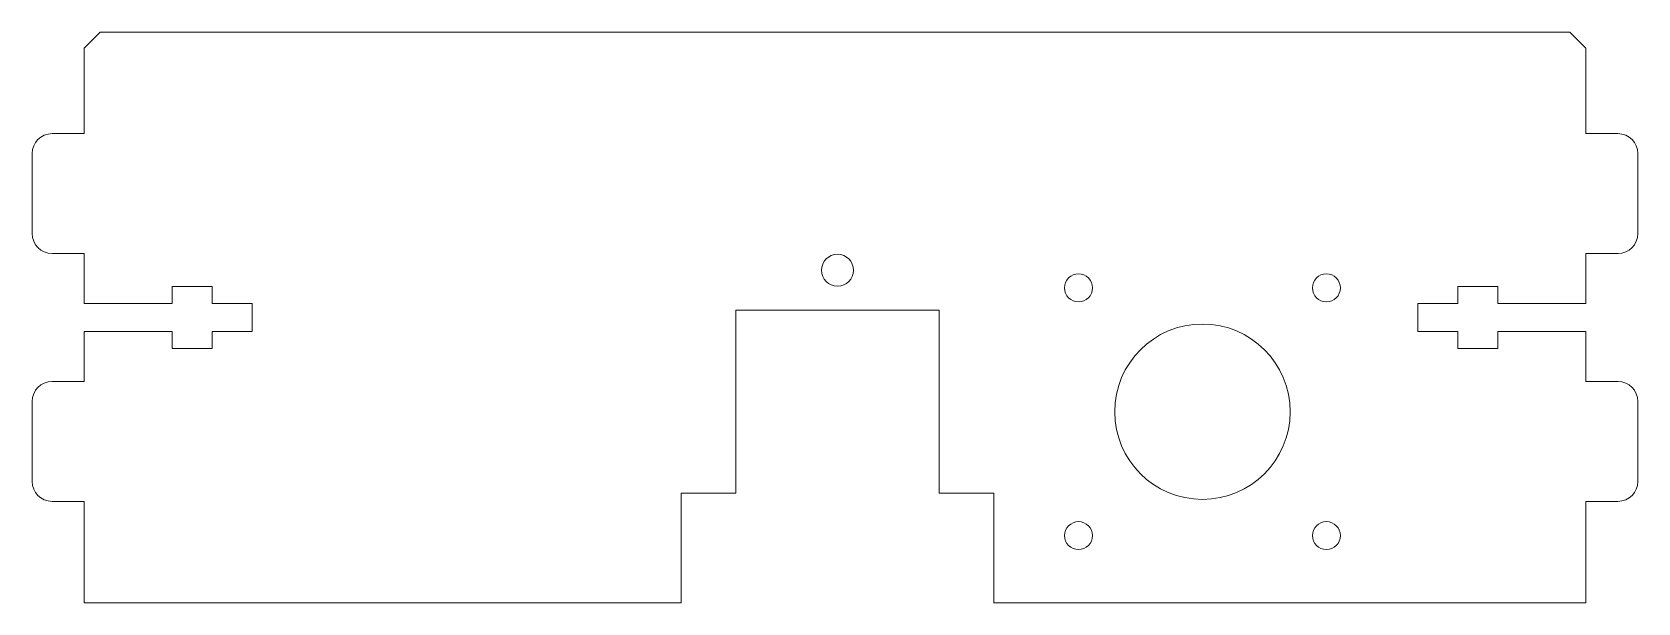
# Model space of a CAD drawing. Header units: millimetres. Extents: x -7 to 194, y 0 to 71.
import ezdxf

# ---------------------------------------------------------------- set-up
doc = ezdxf.new("R2010")
doc.units = ezdxf.units.MM

msp = doc.modelspace()

# ---------------------------------------------------------------- linework, layer by layer
at = {"color": 7, "linetype": 'Continuous', "lineweight": 15}
for p, q in [((2, 71.42), (0, 69.42)), ((185.8, 71.42), (2, 71.42)), ((187.8, 69.42), (185.8, 71.42)), ((0, 69.42), (0, 58.72)), ((187.8, 58.72), (187.8, 69.42)), ((0, 58.72), (-4, 58.72)), ((191.8, 58.72), (187.8, 58.72)), ((-6.5, 56.22), (-6.5, 46.22)), ((194.3, 46.22), (194.3, 56.22)), ((-4, 43.72), (0, 43.72)), ((0, 43.72), (0, 37.48)), ((187.8, 43.72), (191.8, 43.72)), ((187.8, 37.48), (187.8, 43.72)), ((16, 39.57), (11, 39.57)), ((11, 39.57), (11, 37.48)), ((16, 37.48), (16, 39.57)), ((176.8, 39.57), (171.8, 39.57)), ((171.8, 39.57), (171.8, 37.48)), ((176.8, 37.48), (176.8, 39.57)), ((11, 37.48), (0, 37.48)), ((21, 37.48), (16, 37.48)), ((21, 33.94), (21, 37.48)), ((106.91, 36.62), (81.51, 36.62)), ((81.51, 36.62), (81.51, 13.72)), ((106.91, 13.72), (106.91, 36.62)), ((166.8, 37.48), (166.8, 33.94)), ((171.8, 37.48), (166.8, 37.48)), ((187.8, 37.48), (176.8, 37.48)), ((0, 33.94), (11, 33.94)), ((0, 33.94), (0, 27.7)), ((11, 33.94), (11, 31.85)), ((16, 31.85), (16, 33.94)), ((16, 33.94), (21, 33.94)), ((166.8, 33.94), (171.8, 33.94)), ((171.8, 33.94), (171.8, 31.85)), ((176.8, 31.85), (176.8, 33.94)), ((176.8, 33.94), (187.8, 33.94)), ((187.8, 27.7), (187.8, 33.94)), ((11, 31.85), (16, 31.85)), ((171.8, 31.85), (176.8, 31.85)), ((0, 27.7), (-4, 27.7)), ((191.8, 27.7), (187.8, 27.7)), ((-6.5, 25.2), (-6.5, 15.2)), ((194.3, 15.2), (194.3, 25.2)), ((-4, 12.7), (0, 12.7)), ((0, 12.7), (0, 0)), ((74.65, 13.72), (81.51, 13.72)), ((74.65, 13.72), (74.65, 0)), ((106.91, 13.72), (113.77, 13.72)), ((113.77, 13.72), (113.77, 0)), ((187.8, 0), (187.8, 12.7)), ((187.8, 12.7), (191.8, 12.7)), ((0, 0), (74.65, 0)), ((113.77, 0), (187.8, 0))]:
    msp.add_line(p, q, dxfattribs=at)
for centre, radius in [((94.21, 41.62), 2), ((124.35, 39.42), 1.75), ((155.35, 39.42), 1.75), ((139.85, 23.92), 10.97), ((124.35, 8.42), 1.75), ((155.35, 8.42), 1.75)]:
    msp.add_circle(centre, radius, dxfattribs=at)
for centre, start, end in [((-4, 56.22), 90, 180), ((191.8, 56.22), 0, 90), ((-4, 46.22), 180, 270), ((191.8, 46.22), 270, 0), ((-4, 25.2), 90, 180), ((191.8, 25.2), 0, 90), ((-4, 15.2), 180, 270), ((191.8, 15.2), 270, 0)]:
    msp.add_arc(centre, 2.5, start, end, dxfattribs=at)

doc.saveas('drawing.dxf')
